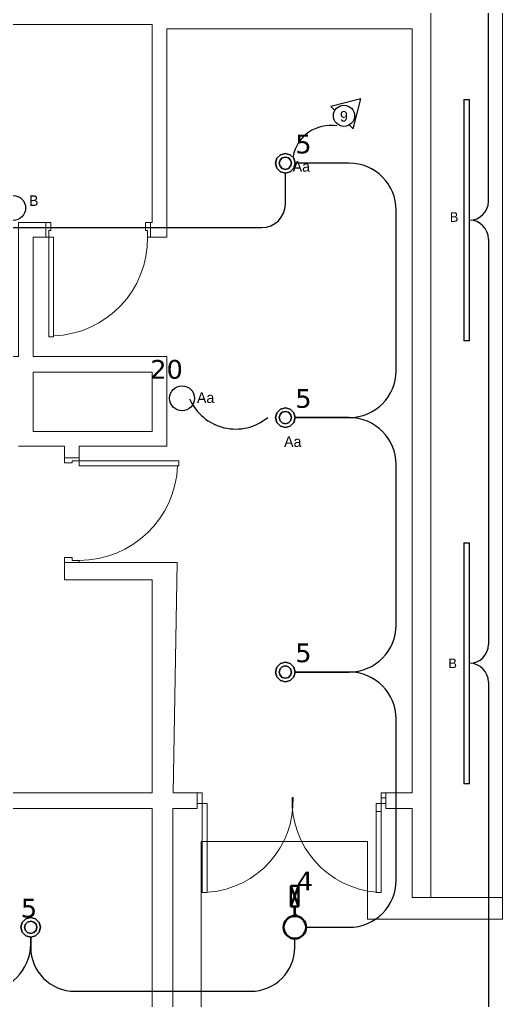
# Model space of a CAD drawing. Header units: inches. Extents: x -2 to 2474, y 1 to 287.
# Drawn here: x 37.42 to 46.2, y 118.74 to 136.59 of the extents above; entities that cross this region are included whole.
import ezdxf

# ---------------------------------------------------------------- set-up
doc = ezdxf.new("R2010")
doc.units = ezdxf.units.IN
doc.header["$MEASUREMENT"] = 0
for name, color, linetype in [('0.25', 4, 'Continuous'), ('FLORESCENT', 2, 'Continuous'), ('PDF_0', 7, 'Continuous')]:
    doc.layers.add(name, color=color, linetype=linetype)
doc.layers.add('BORDER', color=30, linetype='Continuous', lineweight=50)
for name, color, linetype, true_color in [('DLX_APERT', 7, 'Continuous', 0x969696), ('DLX_CALC', 3, 'Continuous', 0x00ff00), ('DLX_LUM', 7, 'Continuous', 0xffd400), ('DLX_LUMKEY_IDX', 7, 'Continuous', 0x969696), ('DLX_RESKEY_IDX', 7, 'Continuous', 0x707070)]:
    doc.layers.add(name, color=color, linetype=linetype, true_color=true_color)
doc.styles.add('TableTextStyle', font='')
doc.styles.get('TableTextStyle').set_extended_font_data('VERDANA.TTF')

# ---------------------------------------------------------------- blocks, each defined once
blk = doc.blocks.new('circuit')
at = {"color": 0, "lineweight": -2}
for p, q in [((39.528, 74.559), (39.228, 74.059)), ((39.828, 74.059), (39.528, 74.559)), ((39.228, 74.059), (39.334, 74.059)), ((39.721, 74.059), (39.828, 74.059))]:
    blk.add_line(p, q, dxfattribs=at)
blk.add_circle((39.528, 74.109), 0.2, dxfattribs=at)

msp = doc.modelspace()

# ---------------------------------------------------------------- linework, layer by layer
at = {"lineweight": 5}
for p, q in [((46.19618, 120.21643), (46.19618, 137.88653)), ((44.89839, 136.77047), (44.89839, 122.23574)), ((37.66288, 136.50394), (31.79924, 136.50394)), ((40.09719, 132.63038), (40.09719, 136.42753)), ((40.09719, 136.42753), (44.55544, 136.42753)), ((44.55544, 136.42753), (44.55544, 122.52003)), ((39.79512, 132.63038), (40.09719, 132.63038)), ((38.49801, 126.71343), (40.28059, 126.71343)), ((40.28059, 126.71343), (40.20952, 122.52003)), ((40.20952, 122.52003), (40.73809, 122.52003)), ((40.64925, 122.32458), (40.64925, 122.52003)), ((43.98975, 122.52003), (44.55544, 122.52003)), ((40.64925, 122.23574), (40.64925, 122.32458)), ((42.3894, 122.43119), (42.37397, 122.43119)), ((44.07859, 122.42645), (43.98975, 122.42645)), ((44.07859, 122.23574), (44.07859, 122.32458)), ((39.83066, 122.23574), (39.83066, 112.07742)), ((40.2047, 122.23574), (40.2047, 117.27355)), ((40.2047, 122.23574), (40.64925, 122.23574)), ((42.37945, 122.17709), (42.38393, 122.17709)), ((42.38393, 122.17709), (42.37945, 122.17709)), ((43.98975, 122.17709), (43.90091, 122.17709)), ((44.07859, 122.23574), (44.55544, 122.23574)), ((44.55544, 122.23574), (44.55544, 120.61405)), ((44.89839, 120.61405), (44.89839, 122.23574)), ((40.72113, 117.8565), (40.72113, 121.63239)), ((40.72113, 121.63239), (43.74184, 121.63239)), ((43.74184, 121.63239), (43.74184, 120.21643)), ((44.89839, 120.61405), (44.55544, 120.61405)), ((44.89839, 120.61405), (46.19618, 120.61405)), ((43.74184, 120.21643), (46.19618, 120.21643))]:
    msp.add_line(p, q, dxfattribs=at)
at = {"color": 3, "transparency": 33554585}
for centre in [(37.29984, 133.16534), (40.37117, 129.70069)]:
    msp.add_circle(centre, 0.22679, dxfattribs=at)
at = {"layer": '0.25'}
for p, q in [((45.94338, 133.28509), (45.94338, 137.42607)), ((43.40785, 133.97903), (42.42914, 133.97903)), ((42.24958, 133.23558), (42.24958, 133.79947)), ((44.26521, 130.20569), (44.26521, 133.12168)), ((45.60044, 132.94215), (45.60044, 132.94215)), ((45.60044, 132.94215), (45.60044, 132.94215)), ((35.14351, 132.8069), (41.8209, 132.8069)), ((45.94338, 132.59921), (45.94338, 125.21991)), ((43.40785, 129.34833), (42.42914, 129.34833)), ((42.42914, 129.34833), (43.40785, 129.34833)), ((44.26521, 125.57499), (44.26521, 128.49097)), ((45.60044, 124.87697), (45.60044, 124.87697)), ((45.60044, 124.87697), (45.60044, 124.87697)), ((45.60044, 124.87697), (45.60044, 124.87697)), ((43.40785, 124.71763), (42.42914, 124.71763)), ((42.42914, 124.71763), (43.40785, 124.71763)), ((45.94338, 124.53402), (45.94338, 115.68893)), ((44.26521, 120.92842), (44.26521, 123.86027)), ((42.62562, 120.07106), (43.40785, 120.07106)), ((37.61888, 119.8915), (37.61888, 119.70662)), ((37.61888, 119.76398), (37.61888, 119.8915)), ((42.42053, 119.70662), (42.42053, 119.86598)), ((38.41888, 118.90662), (41.62053, 118.90662))]:
    msp.add_line(p, q, dxfattribs=at)
for centre, radius, start, end in [((43.40785, 133.12168), 0.85736, 0, 90), ((41.8209, 133.23558), 0.42868, 270, 0), ((45.60044, 133.28509), 0.34294, 270, 0), ((45.60044, 132.59921), 0.34294, 0, 90), ((43.40785, 130.20569), 0.85736, 270, 0), ((43.40785, 128.49097), 0.85736, 0, 90), ((43.40785, 125.57499), 0.85736, 270, 0), ((45.60044, 125.21991), 0.34294, 270, 0), ((45.60044, 124.53402), 0.34294, 0, 90), ((43.40785, 123.86027), 0.85736, 0, 90), ((43.40785, 120.92842), 0.85736, 270, 0), ((36.76153, 119.76398), 0.85736, 270, 0), ((38.41888, 119.70662), 0.8, 180, 270), ((41.62053, 119.70662), 0.8, 270, 0)]:
    msp.add_arc(centre, radius, start, end, dxfattribs=at)
at = {"layer": 'BORDER', "color": 2}
for p, q in [((42.35041, 120.44954), (42.35041, 120.8271)), ((42.35041, 120.8271), (42.49065, 120.8271)), ((42.35041, 120.44954), (42.49065, 120.8271)), ((42.35041, 120.8271), (42.49065, 120.44889)), ((42.49065, 120.8271), (42.49065, 120.44889)), ((42.41769, 120.44904), (42.35041, 120.44954)), ((42.4177, 120.30574), (42.41769, 120.44904)), ((42.42362, 120.44908), (42.42337, 120.30571)), ((42.49065, 120.44889), (42.42362, 120.44908)), ((42.39691, 120.30573), (42.44416, 120.30574)), ((42.40163, 120.29441), (42.39691, 120.29441)), ((42.40163, 120.27527), (42.40163, 120.29441)), ((42.44416, 120.29441), (42.43943, 120.29441)), ((42.43943, 120.29441), (42.43943, 120.27527)), ((42.44416, 120.30574), (42.44416, 120.29441))]:
    msp.add_line(p, q, dxfattribs=at)
msp.add_circle((42.42053, 120.07106), 0.20508, dxfattribs=at)
at = {"layer": 'Defpoints'}
msp.add_arc((43.07028, 133.97375), 0.69317, 80.310119, 169.359211, dxfattribs=at)
at = {"layer": 'DLX_APERT'}
for points in [[(37.4756, 132.862, 0), (37.4756, 132.862, 0)], [(37.4756, 132.862, 0), (37.4756, 132.862, 0)], [(37.61735, 132.90452, 0), (37.61735, 132.90452, 0)], [(37.61735, 132.90452, 0), (37.61735, 132.90452, 0)]]:
    msp.add_polyline3d(points, dxfattribs=at)
at = {"layer": 'DLX_CALC', "transparency": 33554585}
msp.add_arc((41.34607, 130.04944), 0.90924, 203.096011, 309.868461, dxfattribs=at)
at = {"layer": 'DLX_LUM'}
for points in [[(42.09408, 134.06881, 0), (42.07002, 133.97903, 0)], [(42.07002, 133.97903, 0), (42.09408, 134.06881, 0)], [(42.07002, 133.97903, 0), (42.09408, 134.06881, 0)], [(42.09408, 134.06881, 0), (42.07002, 133.97903, 0)], [(42.1598, 134.13453, 0), (42.09408, 134.06881, 0)], [(42.09408, 134.06881, 0), (42.1598, 134.13453, 0)], [(42.09408, 134.06881, 0), (42.1598, 134.13453, 0)], [(42.1598, 134.13453, 0), (42.09408, 134.06881, 0)], [(42.09408, 134.06881, 0), (42.09408, 134.06881, 0)], [(42.09408, 134.06881, 0), (42.09408, 134.06881, 0)], [(42.19383, 134.07561, 0), (42.15301, 134.03479, 0)], [(42.15301, 134.03479, 0), (42.19383, 134.07561, 0)], [(42.24958, 134.15859, 0), (42.1598, 134.13453, 0)], [(42.1598, 134.13453, 0), (42.24958, 134.15859, 0)], [(42.1598, 134.13453, 0), (42.24958, 134.15859, 0)], [(42.24958, 134.15859, 0), (42.1598, 134.13453, 0)], [(42.1598, 134.13453, 0), (42.1598, 134.13453, 0)], [(42.1598, 134.13453, 0), (42.1598, 134.13453, 0)], [(42.24958, 134.09054, 0), (42.19383, 134.07561, 0)], [(42.19383, 134.07561, 0), (42.24958, 134.09054, 0)], [(42.33936, 134.13453, 0), (42.24958, 134.15859, 0)], [(42.24958, 134.15859, 0), (42.24958, 134.15859, 0)], [(42.24958, 134.15859, 0), (42.33936, 134.13453, 0)], [(42.24958, 134.15859, 0), (42.24958, 134.15859, 0)], [(42.24958, 134.15859, 0), (42.33936, 134.13453, 0)], [(42.33936, 134.13453, 0), (42.24958, 134.15859, 0)], [(42.30534, 134.07561, 0), (42.24958, 134.09054, 0)], [(42.24958, 134.09054, 0), (42.30534, 134.07561, 0)], [(42.34616, 134.03479, 0), (42.30534, 134.07561, 0)], [(42.30534, 134.07561, 0), (42.34616, 134.03479, 0)], [(42.40508, 134.06881, 0), (42.33936, 134.13453, 0)], [(42.33936, 134.13453, 0), (42.33936, 134.13453, 0)], [(42.33936, 134.13453, 0), (42.40508, 134.06881, 0)], [(42.33936, 134.13453, 0), (42.33936, 134.13453, 0)], [(42.33936, 134.13453, 0), (42.40508, 134.06881, 0)], [(42.40508, 134.06881, 0), (42.33936, 134.13453, 0)], [(42.42914, 133.97903, 0), (42.40508, 134.06881, 0)], [(42.40508, 134.06881, 0), (42.40508, 134.06881, 0)], [(42.40508, 134.06881, 0), (42.42914, 133.97903, 0)], [(42.40508, 134.06881, 0), (42.40508, 134.06881, 0)], [(42.40508, 134.06881, 0), (42.42914, 133.97903, 0)], [(42.42914, 133.97903, 0), (42.40508, 134.06881, 0)], [(42.07002, 133.97903, 0), (42.07002, 133.97903, 0)], [(42.07002, 133.97903, 0), (42.09408, 133.88925, 0)], [(42.09408, 133.88925, 0), (42.07002, 133.97903, 0)], [(42.07002, 133.97903, 0), (42.07002, 133.97903, 0)], [(42.09408, 133.88925, 0), (42.07002, 133.97903, 0)], [(42.07002, 133.97903, 0), (42.09408, 133.88925, 0)], [(42.09408, 133.88925, 0), (42.09408, 133.88925, 0)], [(42.09408, 133.88925, 0), (42.1598, 133.82353, 0)], [(42.1598, 133.82353, 0), (42.09408, 133.88925, 0)], [(42.09408, 133.88925, 0), (42.09408, 133.88925, 0)], [(42.1598, 133.82353, 0), (42.09408, 133.88925, 0)], [(42.09408, 133.88925, 0), (42.1598, 133.82353, 0)], [(42.15301, 134.03479, 0), (42.13807, 133.97903, 0)], [(42.13807, 133.97903, 0), (42.15301, 134.03479, 0)], [(42.13807, 133.97903, 0), (42.15301, 133.92328, 0)], [(42.15301, 133.92328, 0), (42.13807, 133.97903, 0)], [(42.15301, 133.92328, 0), (42.19383, 133.88246, 0)], [(42.19383, 133.88246, 0), (42.15301, 133.92328, 0)], [(42.30534, 133.88246, 0), (42.34616, 133.92328, 0)], [(42.34616, 133.92328, 0), (42.30534, 133.88246, 0)], [(42.33936, 133.82353, 0), (42.40508, 133.88925, 0)], [(42.40508, 133.88925, 0), (42.33936, 133.82353, 0)], [(42.40508, 133.88925, 0), (42.33936, 133.82353, 0)], [(42.33936, 133.82353, 0), (42.40508, 133.88925, 0)], [(42.3611, 133.97903, 0), (42.34616, 134.03479, 0)], [(42.34616, 134.03479, 0), (42.3611, 133.97903, 0)], [(42.34616, 133.92328, 0), (42.3611, 133.97903, 0)], [(42.3611, 133.97903, 0), (42.34616, 133.92328, 0)], [(42.40508, 133.88925, 0), (42.42914, 133.97903, 0)], [(42.42914, 133.97903, 0), (42.40508, 133.88925, 0)], [(42.42914, 133.97903, 0), (42.40508, 133.88925, 0)], [(42.40508, 133.88925, 0), (42.42914, 133.97903, 0)], [(42.40508, 133.88925, 0), (42.40508, 133.88925, 0)], [(42.40508, 133.88925, 0), (42.40508, 133.88925, 0)], [(42.42914, 133.97903, 0), (42.42914, 133.97903, 0)], [(42.42914, 133.97903, 0), (42.42914, 133.97903, 0)], [(42.1598, 133.82353, 0), (42.1598, 133.82353, 0)], [(42.1598, 133.82353, 0), (42.24958, 133.79947, 0)], [(42.24958, 133.79947, 0), (42.1598, 133.82353, 0)], [(42.1598, 133.82353, 0), (42.1598, 133.82353, 0)], [(42.24958, 133.79947, 0), (42.1598, 133.82353, 0)], [(42.1598, 133.82353, 0), (42.24958, 133.79947, 0)], [(42.19383, 133.88246, 0), (42.24958, 133.86752, 0)], [(42.24958, 133.86752, 0), (42.19383, 133.88246, 0)], [(42.24958, 133.86752, 0), (42.30534, 133.88246, 0)], [(42.30534, 133.88246, 0), (42.24958, 133.86752, 0)], [(42.24958, 133.79947, 0), (42.33936, 133.82353, 0)], [(42.33936, 133.82353, 0), (42.24958, 133.79947, 0)], [(42.33936, 133.82353, 0), (42.24958, 133.79947, 0)], [(42.24958, 133.79947, 0), (42.33936, 133.82353, 0)], [(42.24958, 133.79947, 0), (42.24958, 133.79947, 0)], [(42.24958, 133.79947, 0), (42.24958, 133.79947, 0)], [(42.33936, 133.82353, 0), (42.33936, 133.82353, 0)], [(42.33936, 133.82353, 0), (42.33936, 133.82353, 0)], [(42.09408, 129.43811, 0), (42.07002, 129.34833, 0)], [(42.07002, 129.34833, 0), (42.09408, 129.43811, 0)], [(42.07002, 129.34833, 0), (42.09408, 129.43811, 0)], [(42.09408, 129.43811, 0), (42.07002, 129.34833, 0)], [(42.1598, 129.50383, 0), (42.09408, 129.43811, 0)], [(42.09408, 129.43811, 0), (42.1598, 129.50383, 0)], [(42.09408, 129.43811, 0), (42.1598, 129.50383, 0)], [(42.1598, 129.50383, 0), (42.09408, 129.43811, 0)], [(42.09408, 129.43811, 0), (42.09408, 129.43811, 0)], [(42.09408, 129.43811, 0), (42.09408, 129.43811, 0)], [(42.19383, 129.4449, 0), (42.15301, 129.40409, 0)], [(42.15301, 129.40409, 0), (42.19383, 129.4449, 0)], [(42.24958, 129.52789, 0), (42.1598, 129.50383, 0)], [(42.1598, 129.50383, 0), (42.24958, 129.52789, 0)], [(42.1598, 129.50383, 0), (42.24958, 129.52789, 0)], [(42.24958, 129.52789, 0), (42.1598, 129.50383, 0)], [(42.1598, 129.50383, 0), (42.1598, 129.50383, 0)], [(42.1598, 129.50383, 0), (42.1598, 129.50383, 0)], [(42.24958, 129.45984, 0), (42.19383, 129.4449, 0)], [(42.19383, 129.4449, 0), (42.24958, 129.45984, 0)], [(42.33936, 129.50383, 0), (42.24958, 129.52789, 0)], [(42.24958, 129.52789, 0), (42.24958, 129.52789, 0)], [(42.24958, 129.52789, 0), (42.33936, 129.50383, 0)], [(42.24958, 129.52789, 0), (42.24958, 129.52789, 0)], [(42.24958, 129.52789, 0), (42.33936, 129.50383, 0)], [(42.33936, 129.50383, 0), (42.24958, 129.52789, 0)], [(42.30534, 129.4449, 0), (42.24958, 129.45984, 0)], [(42.24958, 129.45984, 0), (42.30534, 129.4449, 0)], [(42.34616, 129.40409, 0), (42.30534, 129.4449, 0)], [(42.30534, 129.4449, 0), (42.34616, 129.40409, 0)], [(42.40508, 129.43811, 0), (42.33936, 129.50383, 0)], [(42.33936, 129.50383, 0), (42.33936, 129.50383, 0)], [(42.33936, 129.50383, 0), (42.40508, 129.43811, 0)], [(42.33936, 129.50383, 0), (42.33936, 129.50383, 0)], [(42.33936, 129.50383, 0), (42.40508, 129.43811, 0)], [(42.40508, 129.43811, 0), (42.33936, 129.50383, 0)], [(42.42914, 129.34833, 0), (42.40508, 129.43811, 0)], [(42.40508, 129.43811, 0), (42.40508, 129.43811, 0)], [(42.40508, 129.43811, 0), (42.42914, 129.34833, 0)], [(42.40508, 129.43811, 0), (42.40508, 129.43811, 0)], [(42.40508, 129.43811, 0), (42.42914, 129.34833, 0)], [(42.42914, 129.34833, 0), (42.40508, 129.43811, 0)], [(42.07002, 129.34833, 0), (42.07002, 129.34833, 0)], [(42.07002, 129.34833, 0), (42.09408, 129.25855, 0)], [(42.09408, 129.25855, 0), (42.07002, 129.34833, 0)], [(42.07002, 129.34833, 0), (42.07002, 129.34833, 0)], [(42.09408, 129.25855, 0), (42.07002, 129.34833, 0)], [(42.07002, 129.34833, 0), (42.09408, 129.25855, 0)], [(42.09408, 129.25855, 0), (42.09408, 129.25855, 0)], [(42.09408, 129.25855, 0), (42.1598, 129.19283, 0)], [(42.1598, 129.19283, 0), (42.09408, 129.25855, 0)], [(42.09408, 129.25855, 0), (42.09408, 129.25855, 0)], [(42.1598, 129.19283, 0), (42.09408, 129.25855, 0)], [(42.09408, 129.25855, 0), (42.1598, 129.19283, 0)], [(42.15301, 129.40409, 0), (42.13807, 129.34833, 0)], [(42.13807, 129.34833, 0), (42.15301, 129.40409, 0)], [(42.13807, 129.34833, 0), (42.15301, 129.29258, 0)], [(42.15301, 129.29258, 0), (42.13807, 129.34833, 0)], [(42.15301, 129.29258, 0), (42.19383, 129.25176, 0)], [(42.19383, 129.25176, 0), (42.15301, 129.29258, 0)], [(42.19383, 129.25176, 0), (42.24958, 129.23682, 0)], [(42.24958, 129.23682, 0), (42.19383, 129.25176, 0)], [(42.24958, 129.23682, 0), (42.30534, 129.25176, 0)], [(42.30534, 129.25176, 0), (42.24958, 129.23682, 0)], [(42.30534, 129.25176, 0), (42.34616, 129.29258, 0)], [(42.34616, 129.29258, 0), (42.30534, 129.25176, 0)], [(42.33936, 129.19283, 0), (42.40508, 129.25855, 0)], [(42.40508, 129.25855, 0), (42.33936, 129.19283, 0)], [(42.40508, 129.25855, 0), (42.33936, 129.19283, 0)], [(42.33936, 129.19283, 0), (42.40508, 129.25855, 0)], [(42.3611, 129.34833, 0), (42.34616, 129.40409, 0)], [(42.34616, 129.40409, 0), (42.3611, 129.34833, 0)], [(42.34616, 129.29258, 0), (42.3611, 129.34833, 0)], [(42.3611, 129.34833, 0), (42.34616, 129.29258, 0)], [(42.40508, 129.25855, 0), (42.42914, 129.34833, 0)], [(42.42914, 129.34833, 0), (42.40508, 129.25855, 0)], [(42.42914, 129.34833, 0), (42.40508, 129.25855, 0)], [(42.40508, 129.25855, 0), (42.42914, 129.34833, 0)], [(42.40508, 129.25855, 0), (42.40508, 129.25855, 0)], [(42.40508, 129.25855, 0), (42.40508, 129.25855, 0)], [(42.42914, 129.34833, 0), (42.42914, 129.34833, 0)], [(42.42914, 129.34833, 0), (42.42914, 129.34833, 0)], [(42.1598, 129.19283, 0), (42.1598, 129.19283, 0)], [(42.1598, 129.19283, 0), (42.24958, 129.16877, 0)], [(42.24958, 129.16877, 0), (42.1598, 129.19283, 0)], [(42.1598, 129.19283, 0), (42.1598, 129.19283, 0)], [(42.24958, 129.16877, 0), (42.1598, 129.19283, 0)], [(42.1598, 129.19283, 0), (42.24958, 129.16877, 0)], [(42.24958, 129.16877, 0), (42.33936, 129.19283, 0)], [(42.33936, 129.19283, 0), (42.24958, 129.16877, 0)], [(42.33936, 129.19283, 0), (42.24958, 129.16877, 0)], [(42.24958, 129.16877, 0), (42.33936, 129.19283, 0)], [(42.24958, 129.16877, 0), (42.24958, 129.16877, 0)], [(42.24958, 129.16877, 0), (42.24958, 129.16877, 0)], [(42.33936, 129.19283, 0), (42.33936, 129.19283, 0)], [(42.33936, 129.19283, 0), (42.33936, 129.19283, 0)], [(42.09408, 124.80741, 0), (42.07002, 124.71763, 0)], [(42.07002, 124.71763, 0), (42.09408, 124.80741, 0)], [(42.07002, 124.71763, 0), (42.09408, 124.80741, 0)], [(42.09408, 124.80741, 0), (42.07002, 124.71763, 0)], [(42.1598, 124.87313, 0), (42.09408, 124.80741, 0)], [(42.09408, 124.80741, 0), (42.1598, 124.87313, 0)], [(42.09408, 124.80741, 0), (42.1598, 124.87313, 0)], [(42.1598, 124.87313, 0), (42.09408, 124.80741, 0)], [(42.09408, 124.80741, 0), (42.09408, 124.80741, 0)], [(42.09408, 124.80741, 0), (42.09408, 124.80741, 0)], [(42.19383, 124.8142, 0), (42.15301, 124.77339, 0)], [(42.15301, 124.77339, 0), (42.19383, 124.8142, 0)], [(42.24958, 124.89719, 0), (42.1598, 124.87313, 0)], [(42.1598, 124.87313, 0), (42.24958, 124.89719, 0)], [(42.1598, 124.87313, 0), (42.24958, 124.89719, 0)], [(42.24958, 124.89719, 0), (42.1598, 124.87313, 0)], [(42.1598, 124.87313, 0), (42.1598, 124.87313, 0)], [(42.1598, 124.87313, 0), (42.1598, 124.87313, 0)], [(42.24958, 124.82914, 0), (42.19383, 124.8142, 0)], [(42.19383, 124.8142, 0), (42.24958, 124.82914, 0)], [(42.33936, 124.87313, 0), (42.24958, 124.89719, 0)], [(42.24958, 124.89719, 0), (42.24958, 124.89719, 0)], [(42.24958, 124.89719, 0), (42.33936, 124.87313, 0)], [(42.24958, 124.89719, 0), (42.24958, 124.89719, 0)], [(42.24958, 124.89719, 0), (42.33936, 124.87313, 0)], [(42.33936, 124.87313, 0), (42.24958, 124.89719, 0)], [(42.30534, 124.8142, 0), (42.24958, 124.82914, 0)], [(42.24958, 124.82914, 0), (42.30534, 124.8142, 0)], [(42.34616, 124.77339, 0), (42.30534, 124.8142, 0)], [(42.30534, 124.8142, 0), (42.34616, 124.77339, 0)], [(42.40508, 124.80741, 0), (42.33936, 124.87313, 0)], [(42.33936, 124.87313, 0), (42.33936, 124.87313, 0)], [(42.33936, 124.87313, 0), (42.40508, 124.80741, 0)], [(42.33936, 124.87313, 0), (42.33936, 124.87313, 0)], [(42.33936, 124.87313, 0), (42.40508, 124.80741, 0)], [(42.40508, 124.80741, 0), (42.33936, 124.87313, 0)], [(42.42914, 124.71763, 0), (42.40508, 124.80741, 0)], [(42.40508, 124.80741, 0), (42.40508, 124.80741, 0)], [(42.40508, 124.80741, 0), (42.42914, 124.71763, 0)], [(42.40508, 124.80741, 0), (42.40508, 124.80741, 0)], [(42.40508, 124.80741, 0), (42.42914, 124.71763, 0)], [(42.42914, 124.71763, 0), (42.40508, 124.80741, 0)], [(42.07002, 124.71763, 0), (42.07002, 124.71763, 0)], [(42.07002, 124.71763, 0), (42.09408, 124.62785, 0)], [(42.09408, 124.62785, 0), (42.07002, 124.71763, 0)], [(42.07002, 124.71763, 0), (42.07002, 124.71763, 0)], [(42.09408, 124.62785, 0), (42.07002, 124.71763, 0)], [(42.07002, 124.71763, 0), (42.09408, 124.62785, 0)], [(42.09408, 124.62785, 0), (42.09408, 124.62785, 0)], [(42.09408, 124.62785, 0), (42.1598, 124.56213, 0)], [(42.1598, 124.56213, 0), (42.09408, 124.62785, 0)], [(42.09408, 124.62785, 0), (42.09408, 124.62785, 0)], [(42.1598, 124.56213, 0), (42.09408, 124.62785, 0)], [(42.09408, 124.62785, 0), (42.1598, 124.56213, 0)], [(42.15301, 124.77339, 0), (42.13807, 124.71763, 0)], [(42.13807, 124.71763, 0), (42.15301, 124.77339, 0)], [(42.13807, 124.71763, 0), (42.15301, 124.66187, 0)], [(42.15301, 124.66187, 0), (42.13807, 124.71763, 0)], [(42.15301, 124.66187, 0), (42.19383, 124.62106, 0)], [(42.19383, 124.62106, 0), (42.15301, 124.66187, 0)], [(42.19383, 124.62106, 0), (42.24958, 124.60612, 0)], [(42.24958, 124.60612, 0), (42.19383, 124.62106, 0)], [(42.24958, 124.60612, 0), (42.30534, 124.62106, 0)], [(42.30534, 124.62106, 0), (42.24958, 124.60612, 0)], [(42.30534, 124.62106, 0), (42.34616, 124.66187, 0)], [(42.34616, 124.66187, 0), (42.30534, 124.62106, 0)], [(42.33936, 124.56213, 0), (42.40508, 124.62785, 0)], [(42.40508, 124.62785, 0), (42.33936, 124.56213, 0)], [(42.40508, 124.62785, 0), (42.33936, 124.56213, 0)], [(42.33936, 124.56213, 0), (42.40508, 124.62785, 0)], [(42.3611, 124.71763, 0), (42.34616, 124.77339, 0)], [(42.34616, 124.77339, 0), (42.3611, 124.71763, 0)], [(42.34616, 124.66187, 0), (42.3611, 124.71763, 0)], [(42.3611, 124.71763, 0), (42.34616, 124.66187, 0)], [(42.40508, 124.62785, 0), (42.42914, 124.71763, 0)], [(42.42914, 124.71763, 0), (42.40508, 124.62785, 0)], [(42.42914, 124.71763, 0), (42.40508, 124.62785, 0)], [(42.40508, 124.62785, 0), (42.42914, 124.71763, 0)], [(42.40508, 124.62785, 0), (42.40508, 124.62785, 0)], [(42.40508, 124.62785, 0), (42.40508, 124.62785, 0)], [(42.42914, 124.71763, 0), (42.42914, 124.71763, 0)], [(42.42914, 124.71763, 0), (42.42914, 124.71763, 0)], [(42.1598, 124.56213, 0), (42.1598, 124.56213, 0)], [(42.1598, 124.56213, 0), (42.24958, 124.53807, 0)], [(42.24958, 124.53807, 0), (42.1598, 124.56213, 0)], [(42.1598, 124.56213, 0), (42.1598, 124.56213, 0)], [(42.24958, 124.53807, 0), (42.1598, 124.56213, 0)], [(42.1598, 124.56213, 0), (42.24958, 124.53807, 0)], [(42.24958, 124.53807, 0), (42.33936, 124.56213, 0)], [(42.33936, 124.56213, 0), (42.24958, 124.53807, 0)], [(42.33936, 124.56213, 0), (42.24958, 124.53807, 0)], [(42.24958, 124.53807, 0), (42.33936, 124.56213, 0)], [(42.24958, 124.53807, 0), (42.24958, 124.53807, 0)], [(42.24958, 124.53807, 0), (42.24958, 124.53807, 0)], [(42.33936, 124.56213, 0), (42.33936, 124.56213, 0)], [(42.33936, 124.56213, 0), (42.33936, 124.56213, 0)], [(37.46338, 120.16084, 0), (37.43933, 120.07106, 0)], [(37.43933, 120.07106, 0), (37.46338, 120.16084, 0)], [(37.43933, 120.07106, 0), (37.46338, 120.16084, 0)], [(37.46338, 120.16084, 0), (37.43933, 120.07106, 0)], [(37.52911, 120.22656, 0), (37.46338, 120.16084, 0)], [(37.46338, 120.16084, 0), (37.52911, 120.22656, 0)], [(37.46338, 120.16084, 0), (37.52911, 120.22656, 0)], [(37.52911, 120.22656, 0), (37.46338, 120.16084, 0)], [(37.46338, 120.16084, 0), (37.46338, 120.16084, 0)], [(37.46338, 120.16084, 0), (37.46338, 120.16084, 0)], [(37.56313, 120.16763, 0), (37.52231, 120.12682, 0)], [(37.52231, 120.12682, 0), (37.56313, 120.16763, 0)], [(37.61888, 120.25062, 0), (37.52911, 120.22656, 0)], [(37.52911, 120.22656, 0), (37.61888, 120.25062, 0)], [(37.52911, 120.22656, 0), (37.61888, 120.25062, 0)], [(37.61888, 120.25062, 0), (37.52911, 120.22656, 0)], [(37.52911, 120.22656, 0), (37.52911, 120.22656, 0)], [(37.52911, 120.22656, 0), (37.52911, 120.22656, 0)], [(37.61888, 120.18257, 0), (37.56313, 120.16763, 0)], [(37.56313, 120.16763, 0), (37.61888, 120.18257, 0)], [(37.70866, 120.22656, 0), (37.61888, 120.25062, 0)], [(37.61888, 120.25062, 0), (37.61888, 120.25062, 0)], [(37.61888, 120.25062, 0), (37.70866, 120.22656, 0)], [(37.61888, 120.25062, 0), (37.61888, 120.25062, 0)], [(37.61888, 120.25062, 0), (37.70866, 120.22656, 0)], [(37.70866, 120.22656, 0), (37.61888, 120.25062, 0)], [(37.67464, 120.16763, 0), (37.61888, 120.18257, 0)], [(37.61888, 120.18257, 0), (37.67464, 120.16763, 0)], [(37.71546, 120.12682, 0), (37.67464, 120.16763, 0)], [(37.67464, 120.16763, 0), (37.71546, 120.12682, 0)], [(37.77439, 120.16084, 0), (37.70866, 120.22656, 0)], [(37.70866, 120.22656, 0), (37.70866, 120.22656, 0)], [(37.70866, 120.22656, 0), (37.77439, 120.16084, 0)], [(37.70866, 120.22656, 0), (37.70866, 120.22656, 0)], [(37.70866, 120.22656, 0), (37.77439, 120.16084, 0)], [(37.77439, 120.16084, 0), (37.70866, 120.22656, 0)], [(37.79844, 120.07106, 0), (37.77439, 120.16084, 0)], [(37.77439, 120.16084, 0), (37.77439, 120.16084, 0)], [(37.77439, 120.16084, 0), (37.79844, 120.07106, 0)], [(37.77439, 120.16084, 0), (37.77439, 120.16084, 0)], [(37.77439, 120.16084, 0), (37.79844, 120.07106, 0)], [(37.79844, 120.07106, 0), (37.77439, 120.16084, 0)], [(37.43933, 120.07106, 0), (37.43933, 120.07106, 0)], [(37.43933, 120.07106, 0), (37.46338, 119.98128, 0)], [(37.46338, 119.98128, 0), (37.43933, 120.07106, 0)], [(37.43933, 120.07106, 0), (37.43933, 120.07106, 0)], [(37.46338, 119.98128, 0), (37.43933, 120.07106, 0)], [(37.43933, 120.07106, 0), (37.46338, 119.98128, 0)], [(37.46338, 119.98128, 0), (37.46338, 119.98128, 0)], [(37.46338, 119.98128, 0), (37.52911, 119.91556, 0)], [(37.52911, 119.91556, 0), (37.46338, 119.98128, 0)], [(37.46338, 119.98128, 0), (37.46338, 119.98128, 0)], [(37.52911, 119.91556, 0), (37.46338, 119.98128, 0)], [(37.46338, 119.98128, 0), (37.52911, 119.91556, 0)], [(37.52231, 120.12682, 0), (37.50737, 120.07106, 0)], [(37.50737, 120.07106, 0), (37.52231, 120.12682, 0)], [(37.50737, 120.07106, 0), (37.52231, 120.0153, 0)], [(37.52231, 120.0153, 0), (37.50737, 120.07106, 0)], [(37.52231, 120.0153, 0), (37.56313, 119.97449, 0)], [(37.56313, 119.97449, 0), (37.52231, 120.0153, 0)], [(37.56313, 119.97449, 0), (37.61888, 119.95955, 0)], [(37.61888, 119.95955, 0), (37.56313, 119.97449, 0)], [(37.61888, 119.95955, 0), (37.67464, 119.97449, 0)], [(37.67464, 119.97449, 0), (37.61888, 119.95955, 0)], [(37.67464, 119.97449, 0), (37.71546, 120.0153, 0)], [(37.71546, 120.0153, 0), (37.67464, 119.97449, 0)], [(37.70866, 119.91556, 0), (37.77439, 119.98128, 0)], [(37.77439, 119.98128, 0), (37.70866, 119.91556, 0)], [(37.77439, 119.98128, 0), (37.70866, 119.91556, 0)], [(37.70866, 119.91556, 0), (37.77439, 119.98128, 0)], [(37.7304, 120.07106, 0), (37.71546, 120.12682, 0)], [(37.71546, 120.12682, 0), (37.7304, 120.07106, 0)], [(37.71546, 120.0153, 0), (37.7304, 120.07106, 0)], [(37.7304, 120.07106, 0), (37.71546, 120.0153, 0)], [(37.77439, 119.98128, 0), (37.79844, 120.07106, 0)], [(37.79844, 120.07106, 0), (37.77439, 119.98128, 0)], [(37.79844, 120.07106, 0), (37.77439, 119.98128, 0)], [(37.77439, 119.98128, 0), (37.79844, 120.07106, 0)], [(37.77439, 119.98128, 0), (37.77439, 119.98128, 0)], [(37.77439, 119.98128, 0), (37.77439, 119.98128, 0)], [(37.79844, 120.07106, 0), (37.79844, 120.07106, 0)], [(37.79844, 120.07106, 0), (37.79844, 120.07106, 0)], [(37.52911, 119.91556, 0), (37.61888, 119.8915, 0)], [(37.61888, 119.8915, 0), (37.52911, 119.91556, 0)], [(37.52911, 119.91556, 0), (37.52911, 119.91556, 0)], [(37.52911, 119.91556, 0), (37.52911, 119.91556, 0)], [(37.61888, 119.8915, 0), (37.52911, 119.91556, 0)], [(37.52911, 119.91556, 0), (37.61888, 119.8915, 0)], [(37.61888, 119.8915, 0), (37.70866, 119.91556, 0)], [(37.70866, 119.91556, 0), (37.61888, 119.8915, 0)], [(37.70866, 119.91556, 0), (37.61888, 119.8915, 0)], [(37.61888, 119.8915, 0), (37.70866, 119.91556, 0)], [(37.61888, 119.8915, 0), (37.61888, 119.8915, 0)], [(37.61888, 119.8915, 0), (37.61888, 119.8915, 0)], [(37.70866, 119.91556, 0), (37.70866, 119.91556, 0)], [(37.70866, 119.91556, 0), (37.70866, 119.91556, 0)]]:
    msp.add_polyline3d(points, dxfattribs=at)
at = {"layer": 'FLORESCENT', "lineweight": 5}
for p, q in [((45.60044, 130.74689), (45.49412, 130.74689)), ((45.60044, 122.6817), (45.49413, 122.6817))]:
    msp.add_line(p, q, dxfattribs=at)
for points in [[(45.49412, 130.74689), (45.49413, 135.13741), (45.60044, 135.13741), (45.60044, 130.74689), (45.49412, 130.74689)], [(45.49413, 122.6817), (45.49413, 127.07223), (45.60044, 127.07223), (45.60044, 122.6817), (45.49413, 122.6817)]]:
    msp.add_lwpolyline(points, dxfattribs=at)
for points in [[(45.50098, 130.75375), (45.50098, 135.13056), (45.59358, 135.13056), (45.59358, 130.75375)], [(45.50098, 122.68856), (45.50098, 127.06537), (45.59358, 127.06537), (45.59358, 122.68856)]]:
    msp.add_lwpolyline(points, close=True, dxfattribs=at)
at = {"layer": 'PDF_0', "lineweight": 5}
for points in [[(39.83066, 135.15352), (39.83066, 136.50394), (37.66288, 136.50394)], [(39.70628, 132.89691), (39.83066, 132.89691), (39.83066, 135.15352)], [(21.7422, 129.09442), (31.26618, 129.09442), (31.26618, 131.90187), (31.53271, 131.90187), (31.53271, 130.46261), (37.39636, 130.46261), (37.39636, 132.89691), (37.89388, 132.89691), (37.89388, 132.63038), (37.66288, 132.63038), (37.66288, 130.46261), (40.09719, 130.46261), (40.09719, 128.82789), (38.49801, 128.82789), (38.49801, 128.61467), (38.23148, 128.61467), (38.23148, 128.82789), (37.39636, 128.82789)], [(37.89388, 132.63038), (37.89388, 132.89691)], [(39.2976, 130.46261), (39.20875, 130.46261)], [(34.96205, 126.39359), (34.41123, 126.39359), (34.41123, 122.52003), (39.83066, 122.52003), (39.83066, 126.39359), (38.23148, 126.39359), (38.23148, 126.74897)], [(44.07859, 122.52003), (44.07859, 122.32458)], [(39.83066, 122.23574), (21.7422, 122.23574)]]:
    msp.add_lwpolyline(points, dxfattribs=at)
for points in [[(37.89388, 132.63038), (37.94718, 132.63038), (37.94718, 132.75476), (37.98272, 132.75476), (37.98272, 132.89691), (37.89388, 132.89691)], [(39.79512, 132.63038), (39.74181, 132.63038), (39.74181, 132.75476), (39.70628, 132.75476), (39.70628, 132.89691), (39.79512, 132.89691)], [(38.03603, 132.63038), (37.94718, 132.63038), (37.94718, 130.81798), (38.03603, 130.81798)], [(39.83066, 129.09442), (37.66288, 129.09442), (37.66288, 130.17831), (39.83066, 130.17831)], [(38.49801, 128.61467), (38.49801, 128.56137), (38.37363, 128.56137), (38.37363, 128.52583), (38.23148, 128.52583), (38.23148, 128.61467)], [(38.49801, 128.47252), (38.49801, 128.56137), (40.31041, 128.56137), (40.31041, 128.47252)], [(38.49801, 126.71343), (38.49801, 126.74897), (38.37363, 126.74897), (38.37363, 126.80227), (38.23148, 126.80227), (38.23148, 126.71343)], [(40.73809, 122.32458), (40.64925, 122.32458), (40.64925, 122.43119), (40.64925, 122.52003), (40.73809, 122.52003)], [(44.07859, 122.32458), (43.98975, 122.32458), (43.98975, 122.43119), (43.98975, 122.52003), (44.07859, 122.52003)], [(40.82694, 122.32458), (40.73809, 122.32458), (40.73809, 120.70763), (40.82694, 120.70763)], [(43.90091, 122.32458), (43.98975, 122.32458), (43.98975, 120.70763), (43.90091, 120.70763)]]:
    msp.add_lwpolyline(points, close=True, dxfattribs=at)
for centre, radius, start, end in [((37.97384, 132.60373), 1.76797, 271.735512, 1.131577), ((38.49322, 128.5489), 1.79994, 270.152381, 357.567999), ((40.72921, 122.36899), 1.66136, 274.108719, 2.186533), ((44.03418, 122.369), 1.66137, 177.82471, 265.907325)]:
    msp.add_arc(centre, radius, start, end, dxfattribs=at)

# ---------------------------------------------------------------- block references
at = {"color": 6, "lineweight": -2, "transparency": 33554585, "xscale": 0.9637315902667257, "yscale": 0.9637315902667257, "zscale": 0.9637315902667257, "rotation": 314.9720125368458}
msp.add_blockref('circuit', (-34.13504, 111.31435), dxfattribs=at)

# ---------------------------------------------------------------- texts
at = {"transparency": 33554585, "attachment_point": 1}
for s, heights, insert, char_height in [('9', [0], (43.24291, 134.92951), 0.19275), ('Aa', [0], (42.38335, 134.01737), 0.192746), ('B', [0.19275], (37.58862, 133.3936), 0.19275), ('Aa', [0], (40.64233, 129.80737), 0.192746), ('Aa', [0], (42.22701, 129.00784), 0.192746)]:
    msp.add_mtext_dynamic_manual_height_columns(s, width=0.2779477, gutter_width=0.96373, heights=heights, dxfattribs=dict(at, insert=insert, char_height=char_height))
at = {"color": 7, "transparency": 33554585, "char_height": 0.1749, "attachment_point": 1}
for insert in [(45.24011, 133.08603), (45.21352, 124.96296)]:
    msp.add_mtext_dynamic_manual_height_columns('B', width=0.2521589, gutter_width=0.87431, heights=[0], dxfattribs=dict(at, insert=insert))
at = {"layer": 'DLX_LUMKEY_IDX', "style": 'TableTextStyle'}
for s, p in [('5', (42.42914, 134.15859)), ('5', (42.42914, 129.52789)), ('5', (42.42914, 124.89719)), ('4', (42.457, 120.74286)), ('5', (37.43933, 120.25062))]:
    msp.add_text(s, height=0.34021, dxfattribs=at).set_placement(p)
at = {"layer": 'DLX_RESKEY_IDX', "style": 'TableTextStyle'}
msp.add_text('20', height=0.340215, dxfattribs=at).set_placement((39.79248, 130.05711))

doc.saveas('drawing.dxf')
